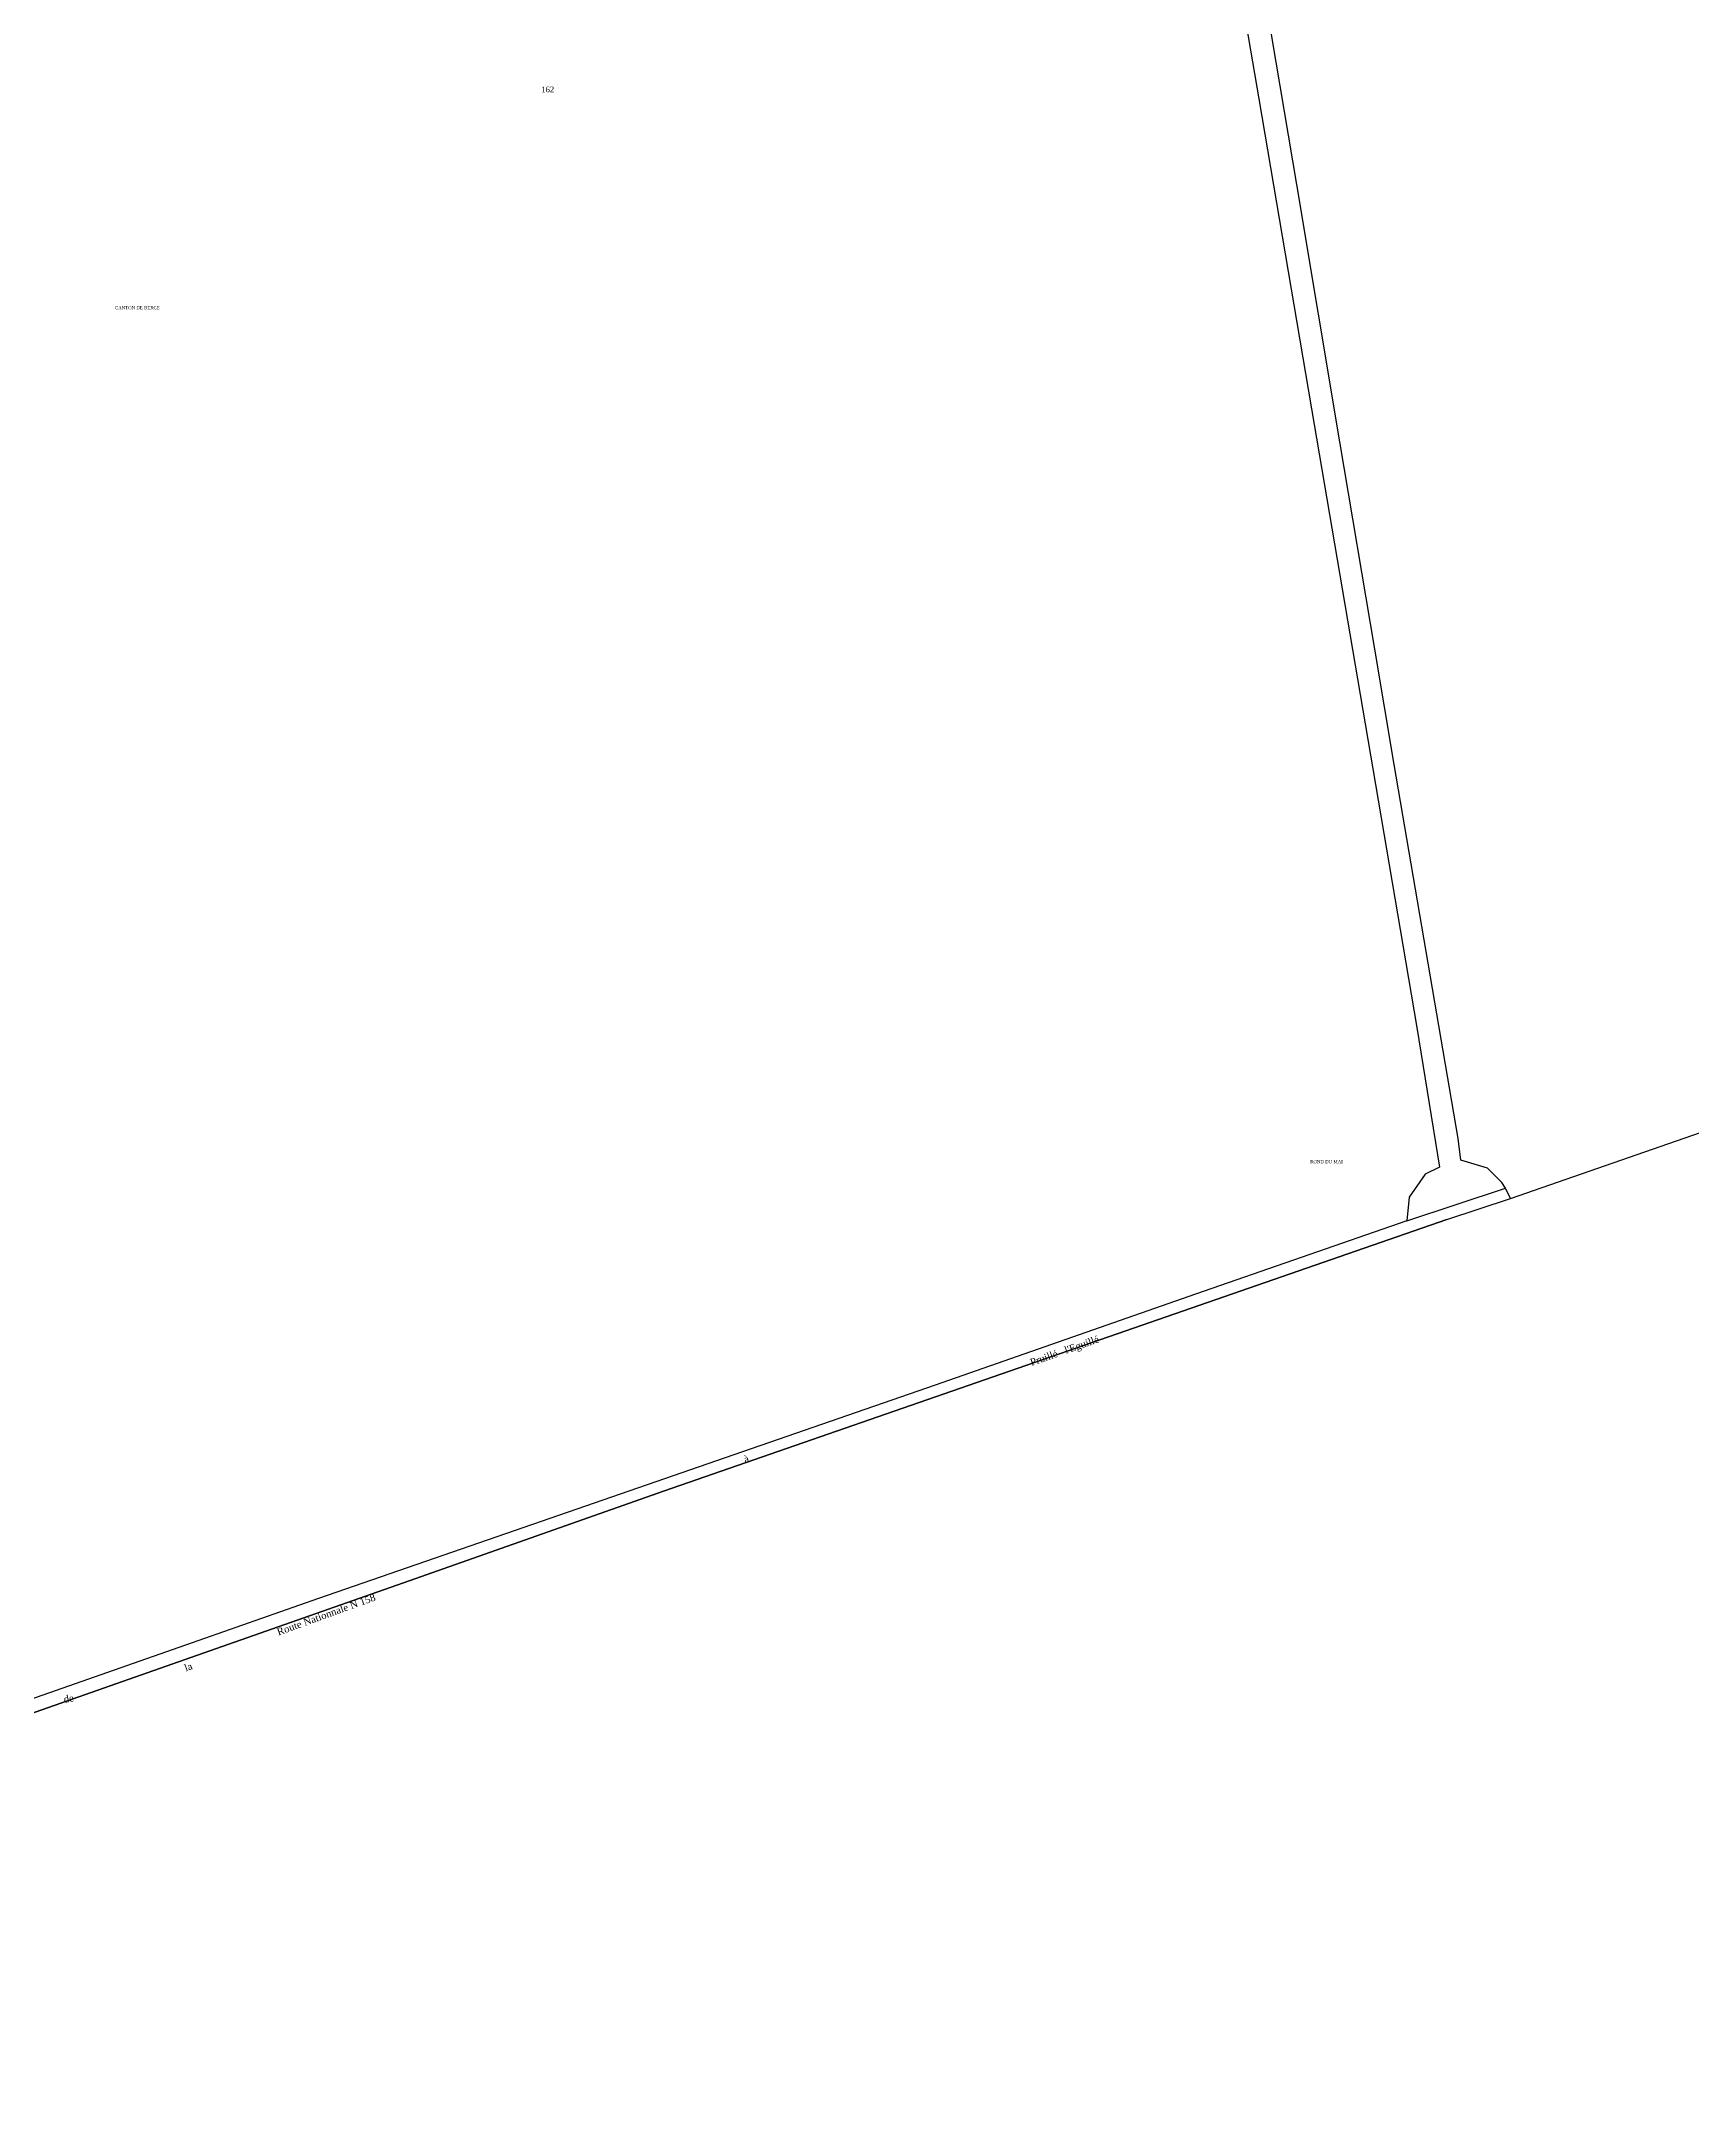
# Model space of a CAD drawing. Extents: x 501969 to 504799, y 6749305 to 6753731.
# Drawn here: x 503615 to 504199, y 6749305 to 6750039 of the extents above; entities that cross this region are included whole.
import ezdxf

# ---------------------------------------------------------------- set-up
doc = ezdxf.new("R2010")
doc.units = 0
doc.linetypes.add('CONTINU', pattern=[0])
for name, color, linetype in [('1LIEUDIT', 7, 'CONTINU'), ('1PARCELLE', 7, 'CONTINU'), ('1SECTION', 7, 'CONTINU'), ('1SUBDSECT', 7, 'CONTINU'), ('1TRONROU', 7, 'CONTINU'), ('1ZONCOMM', 7, 'CONTINU'), ('3ENSIMMO', 7, 'CONTINU'), ('3PARCELLETEX', 7, 'CONTINU'), ('3ZONCOMMTEX', 7, 'CONTINU')]:
    doc.layers.add(name, color=color, linetype=linetype)
doc.styles.get("Standard").update_dxf_attribs({"font": 'Times New Roman'})

msp = doc.modelspace()

# ---------------------------------------------------------------- linework, layer by layer
at = {"layer": '1LIEUDIT'}
msp.add_lwpolyline([(503502.18, 6749408.64), (503744.95, 6749493.88), (503834.97, 6749525.7), (504112.37, 6749621.9), (504134.83, 6749629.28), (504133.1, 6749632.94), (504131.77, 6749634.94), (504126.77, 6749639.98), (504117.26, 6749642.86), (504116.31, 6749650.52), (504093.73, 6749783.02), (504086.86, 6749823.81), (504074.5, 6749897.24), (504059.2, 6749988.35), (504051.95, 6750031.64), (504041.43, 6750094.44)], dxfattribs=at)
at = {"layer": '1PARCELLE'}
for points in [[(504032.33, 6750097.45), (504045.83, 6750018.69), (504064.47, 6749908.89), (504087.05, 6749775.85), (504101.71, 6749689.84), (504109.69, 6749640.41), (504104.62, 6749637.92), (504099.01, 6749629.73), (504098.21, 6749621.43), (504023.36, 6749595.43), (503931.15, 6749563.22), (503807.35, 6749520.38), (503712.91, 6749487.62), (503665.76, 6749471.16), (503585.2, 6749442.94)], [(504032.33, 6750097.45), (504045.83, 6750018.69), (504064.47, 6749908.89), (504087.05, 6749775.85), (504101.71, 6749689.84), (504109.69, 6749640.41), (504104.62, 6749637.92), (504099.01, 6749629.73), (504098.21, 6749621.43), (504098.21, 6749621.43), (504133.1, 6749632.94), (504131.77, 6749634.94), (504126.77, 6749639.98), (504117.26, 6749642.86), (504116.31, 6749650.52), (504093.73, 6749783.02), (504086.86, 6749823.81), (504074.5, 6749897.24), (504059.2, 6749988.35), (504051.95, 6750031.64), (504041.43, 6750094.44)]]:
    msp.add_lwpolyline(points, dxfattribs=at)
at = {"layer": '1SECTION'}
msp.add_lwpolyline([(503502.18, 6749408.64), (503744.95, 6749493.88), (503834.97, 6749525.7), (504112.37, 6749621.9), (504134.83, 6749629.28), (504333.57, 6749698.36)], dxfattribs=at)
at = {"layer": '1SUBDSECT'}
msp.add_lwpolyline([(503502.18, 6749408.64), (503744.95, 6749493.88), (503834.97, 6749525.7), (504112.37, 6749621.9), (504134.83, 6749629.28), (504133.1, 6749632.94), (504131.77, 6749634.94), (504126.77, 6749639.98), (504117.26, 6749642.86), (504116.31, 6749650.52), (504093.73, 6749783.02), (504086.86, 6749823.81), (504074.5, 6749897.24), (504059.2, 6749988.35), (504051.95, 6750031.64), (504041.43, 6750094.44)], dxfattribs=at)
at = {"layer": '1TRONROU'}
msp.add_lwpolyline([(504032.33, 6750097.45), (504045.83, 6750018.69), (504064.47, 6749908.89), (504087.05, 6749775.85), (504101.71, 6749689.84), (504109.69, 6749640.41), (504104.62, 6749637.92), (504099.01, 6749629.73), (504098.21, 6749621.43), (504133.1, 6749632.94), (504133.1, 6749632.94), (504131.77, 6749634.94), (504126.77, 6749639.98), (504117.26, 6749642.86), (504116.31, 6749650.52), (504093.73, 6749783.02), (504086.86, 6749823.81), (504074.5, 6749897.24), (504059.2, 6749988.35), (504051.95, 6750031.64), (504041.43, 6750094.44)], dxfattribs=at)
at = {"layer": '1ZONCOMM'}
msp.add_lwpolyline([(504112.37, 6749621.9), (503834.97, 6749525.7), (503744.95, 6749493.88), (503502.18, 6749408.64), (503242.33, 6749318.69), (503201.84, 6749304.9), (503180.26, 6749309.12)], dxfattribs=at)

# ---------------------------------------------------------------- texts
at = {"layer": '3ENSIMMO'}
for s, p in [('CANTON DE BERCE', (503640.82, 6749944.18)), ('ROND DU MAI', (504063.96, 6749641.76))]:
    msp.add_text(s, height=1.125, dxfattribs=at).set_placement(p)
at = {"layer": '3PARCELLETEX'}
msp.add_text('162', height=2, dxfattribs=at).set_placement((503791.77, 6750021.03))
at = {"layer": '3ZONCOMMTEX'}
for s, rotation, p in [("Pruillé   l'Eguillé", 19.3, (503965.33, 6749569.99)), ('à', 15.6, (503863.88, 6749535.6)), ('Route Nationnale N 158', 19.9, (503698.7, 6749474.51)), ('la', 20.2, (503665.93, 6749461.78)), ('de', 10.5, (503622.9, 6749450.65))]:
    msp.add_text(s, height=2.5, rotation=rotation, dxfattribs=at).set_placement(p)

doc.saveas('drawing.dxf')
